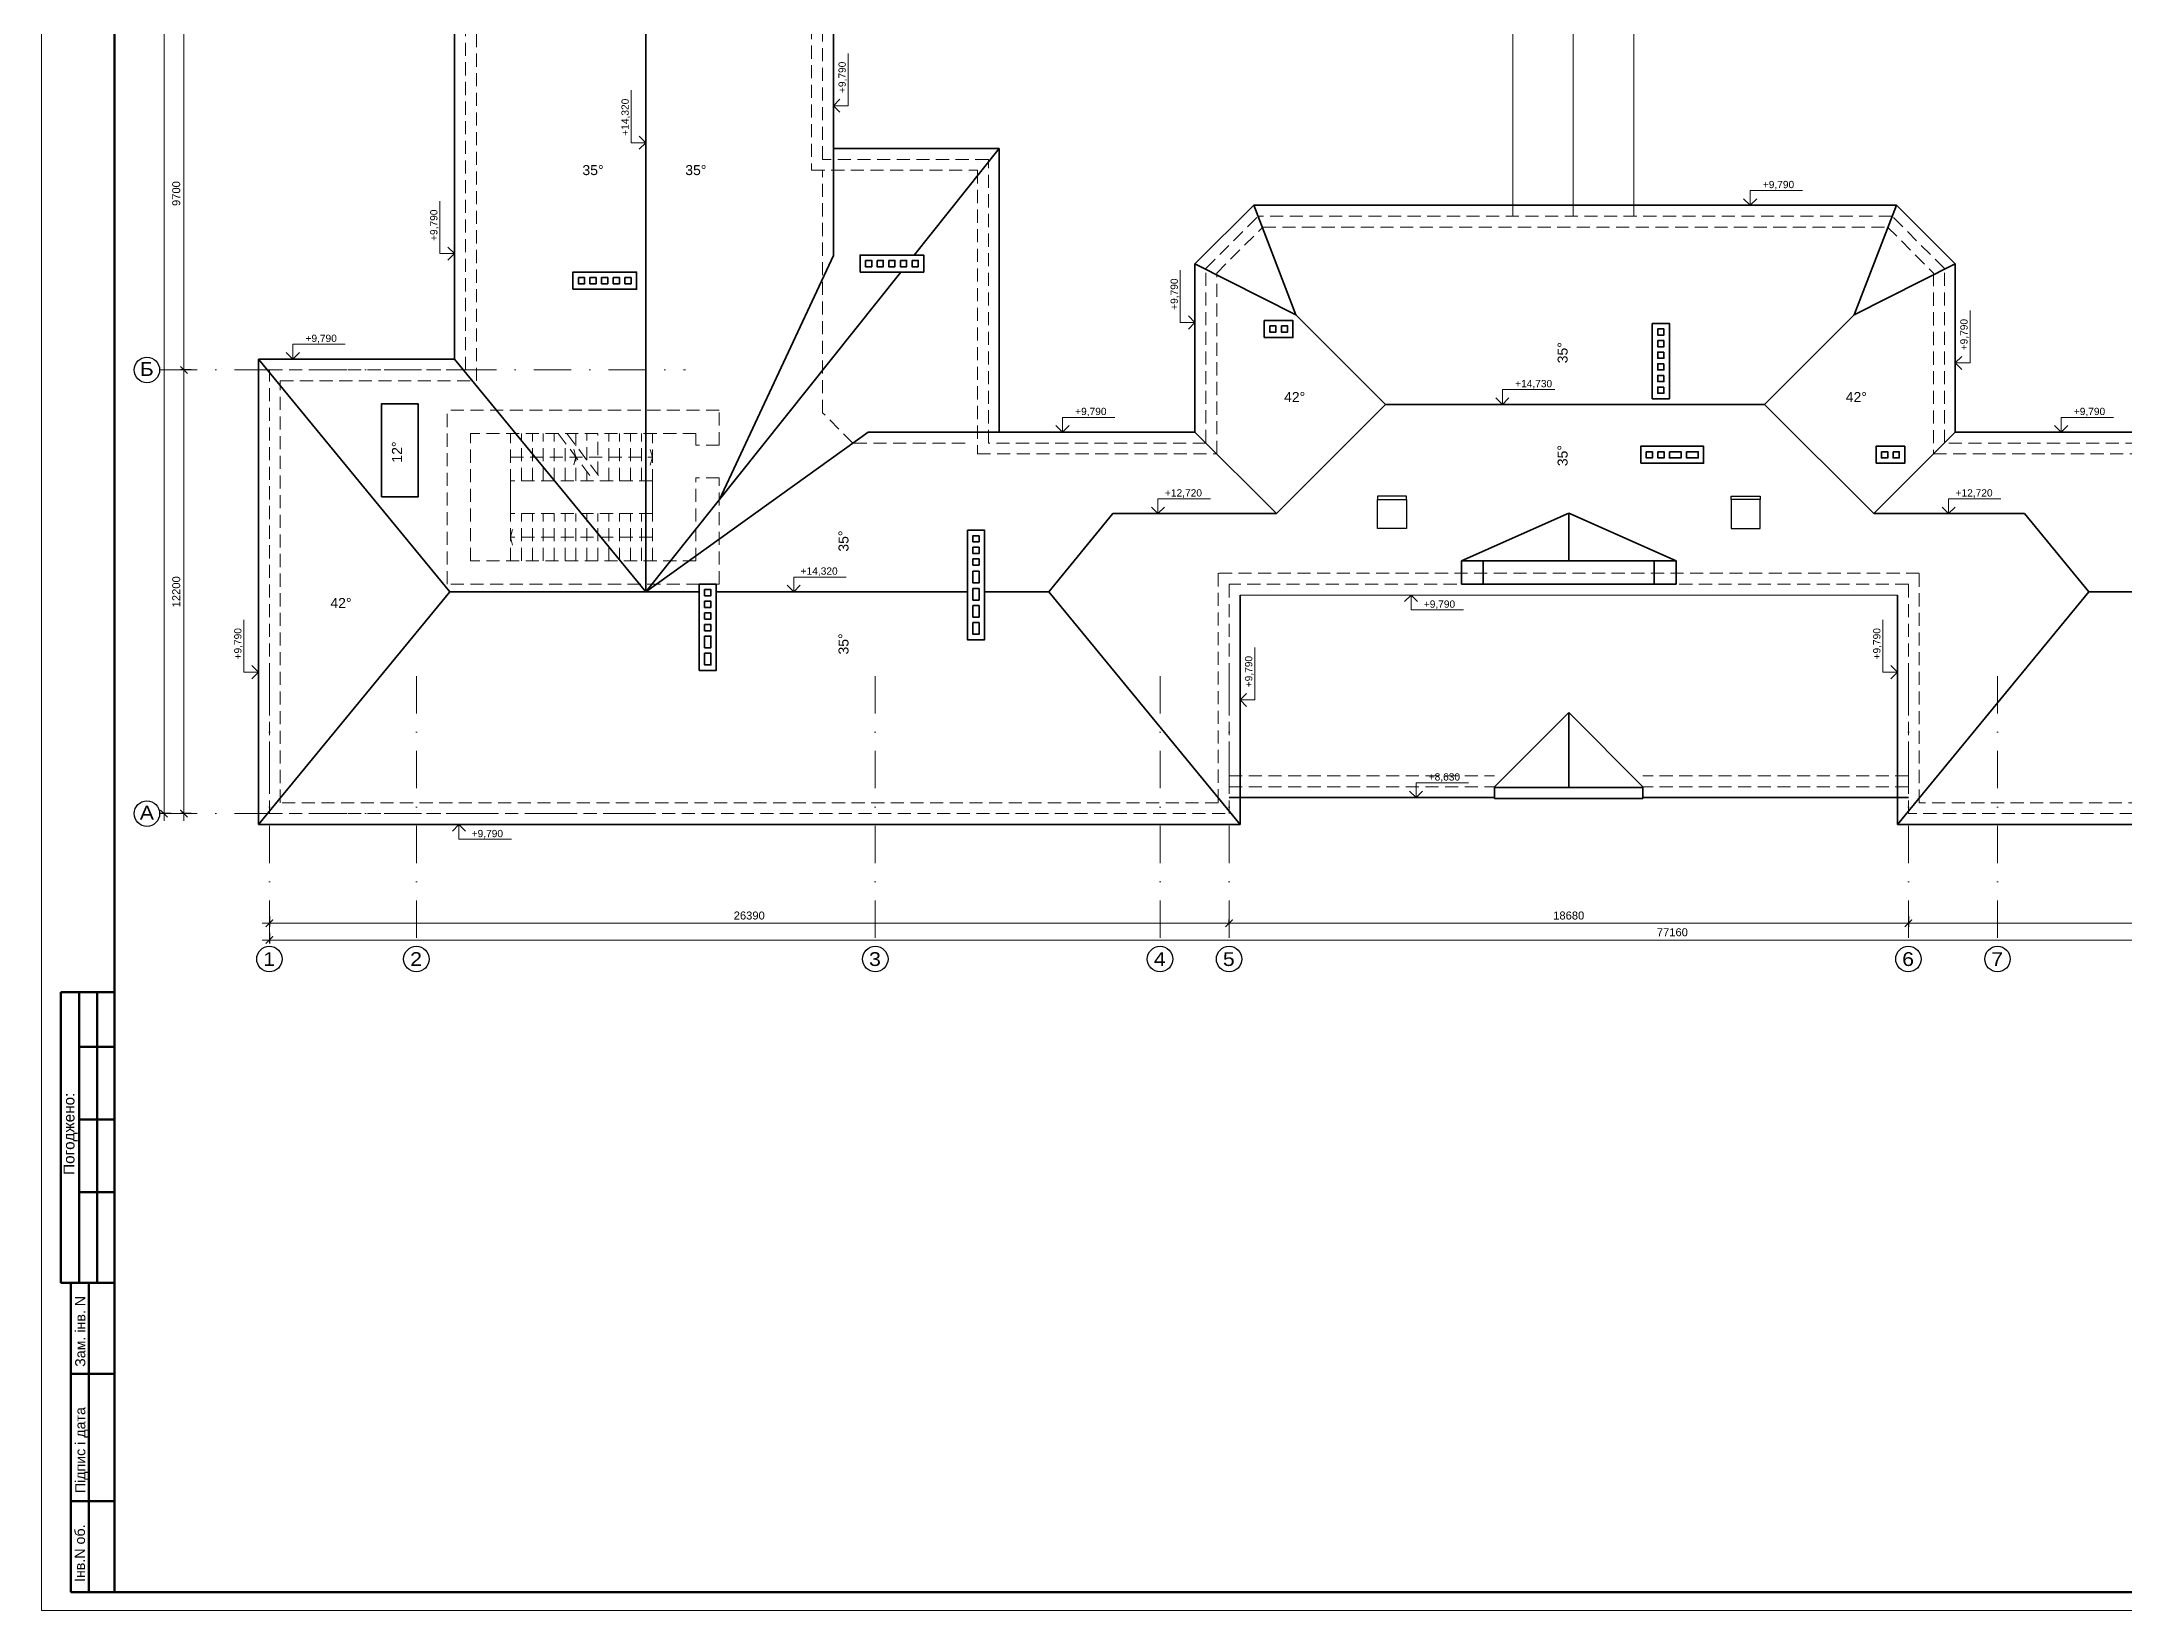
# Model space of a CAD drawing. Header units: millimetres. Extents: x 752233 to 2620908, y -654617 to -58944.
# Drawn here: x 1394982 to 1452254, y -270795 to -227657 of the extents above; entities that cross this region are included whole.
import ezdxf

# ---------------------------------------------------------------- set-up
doc = ezdxf.new("R2010")
doc.units = ezdxf.units.MM
doc.header["$LTSCALE"] = 90
doc.linetypes.add('DASHDOT', pattern=[25.4, 12.7, -6.35, 0, -6.35])
doc.linetypes.add('K5LT_DASHED_REINFORCED', pattern=[6, 4, -2])
doc.layers.get('0').update_dxf_attribs({"lineweight": 15})
doc.layers.get('DefPoints').update_dxf_attribs({"color": 255, "lineweight": 9})
doc.styles.add('ar40', font='ar.shx', dxfattribs={"width": 0.8})
doc.styles.add('style2', font='ARIAL.TTF')
doc.styles.add('txt200', font='txt.shx', dxfattribs={"width": 0.9, "height": 200})
doc.dimstyles.new('ARKO_TICK_EXTLINES', dxfattribs={"dimscale": 100, "dimtxt": 2.2, "dimasz": 2, "dimexe": 1, "dimexo": 1, "dimgap": 1, "dimtad": 1, "dimdec": 0, "dimzin": 0, "dimtxsty": 'style2', "dimblk": 'ARCHTICK', "dimcen": 2, "dimdle": 2, "dimclrd": 5, "dimadec": 0, "dimazin": 0, "dimtfac": 1, "dimtdec": 0, "dimtix": 1, "dimtmove": 0, "dimatfit": 0, "dimfxl": 0, "dimtolj": 1, "dimtzin": 0, "dimlwd": 20, "dimarcsym": 0})

# ---------------------------------------------------------------- blocks, each defined once
blk = doc.blocks.new('_ArchTick')
at = {"color": 0, "linetype": 'ByBlock', "const_width": 0.15}
blk.add_lwpolyline([(-0.5, -0.5), (0.5, 0.5)], dxfattribs=at)
blk = doc.blocks.new('*D65')
at = {"color": 0, "lineweight": -2}
for p, q in [((1398547, -197385), (1398247, -197385)), ((1398547, -248885), (1398247, -248885))]:
    blk.add_line(p, q, dxfattribs=at)
at = {"color": 5, "lineweight": 20}
blk.add_line((1398347, -249085), (1398347, -197185), dxfattribs=at)
at = {"layer": 'DefPoints', "color": 0, "lineweight": 15}
for p in [(1398347, -197385), (1400397, -197385), (1400397, -248885)]:
    blk.add_point(p, dxfattribs=at)
at = {"color": 5, "lineweight": 20, "xscale": 200, "yscale": 200, "zscale": 200}
for p, rotation in [((1398347, -197385), 90), ((1398347, -248885), 270)]:
    blk.add_blockref('_ArchTick', p, dxfattribs=dict(at, rotation=rotation))
at = {"color": 0, "lineweight": 15, "insert": (1398135, -223135), "char_height": 220, "attachment_point": 5, "rotation": 90, "style": 'style2'}
blk.add_mtext('\\A1;51500', dxfattribs=at)
blk = doc.blocks.new('*D67')
at = {"color": 5, "lineweight": 20}
blk.add_line((1398896, -226785), (1398896, -236885), dxfattribs=at)
at = {"color": 0, "lineweight": -2}
for p, q in [((1399096, -226985), (1398796, -226985)), ((1399096, -236685), (1398796, -236685))]:
    blk.add_line(p, q, dxfattribs=at)
at = {"layer": 'DefPoints', "color": 0, "lineweight": 15}
for p in [(1400240, -226985), (1398896, -236685), (1400670, -236685)]:
    blk.add_point(p, dxfattribs=at)
at = {"color": 5, "lineweight": 20, "xscale": 200, "yscale": 200, "zscale": 200}
for p, rotation in [((1398896, -226985), 90), ((1398896, -236685), 270)]:
    blk.add_blockref('_ArchTick', p, dxfattribs=dict(at, rotation=rotation))
at = {"color": 0, "lineweight": 15, "insert": (1398684, -231835), "char_height": 220, "attachment_point": 5, "rotation": 90, "style": 'style2'}
blk.add_mtext('\\A1;9700', dxfattribs=at)
blk = doc.blocks.new('*D68')
at = {"color": 5, "lineweight": 20}
blk.add_line((1398896, -236485), (1398896, -249085), dxfattribs=at)
at = {"color": 0, "lineweight": -2}
for p, q in [((1399096, -236685), (1398796, -236685)), ((1399096, -248885), (1398796, -248885))]:
    blk.add_line(p, q, dxfattribs=at)
at = {"layer": 'DefPoints', "color": 0, "lineweight": 15}
for p in [(1400670, -236685), (1398896, -248885), (1400670, -248885)]:
    blk.add_point(p, dxfattribs=at)
at = {"color": 5, "lineweight": 20, "xscale": 200, "yscale": 200, "zscale": 200}
for p, rotation in [((1398896, -236685), 90), ((1398896, -248885), 270)]:
    blk.add_blockref('_ArchTick', p, dxfattribs=dict(at, rotation=rotation))
at = {"color": 0, "lineweight": 15, "insert": (1398684, -242785), "char_height": 220, "attachment_point": 5, "rotation": 90, "style": 'style2'}
blk.add_mtext('\\A1;12200', dxfattribs=at)
blk = doc.blocks.new('*D69')
at = {"color": 5, "lineweight": 20}
blk.add_line((1401045, -252361), (1478605, -252361), dxfattribs=at)
at = {"color": 0, "lineweight": -2}
for p, q in [((1401245, -252161), (1401245, -252461)), ((1478405, -252161), (1478405, -252461))]:
    blk.add_line(p, q, dxfattribs=at)
at = {"layer": 'DefPoints', "color": 0, "lineweight": 15}
for p in [(1401245, -249223), (1478405, -249223), (1478405, -252361)]:
    blk.add_point(p, dxfattribs=at)
at = {"color": 5, "lineweight": 20, "xscale": 200, "yscale": 200, "zscale": 200, "rotation": 180}
blk.add_blockref('_ArchTick', (1401245, -252361), dxfattribs=at)
at = {"color": 5, "lineweight": 20, "xscale": 200, "yscale": 200, "zscale": 200}
blk.add_blockref('_ArchTick', (1478405, -252361), dxfattribs=at)
at = {"color": 0, "lineweight": 15, "insert": (1439825, -252149), "char_height": 220, "attachment_point": 5, "style": 'style2'}
blk.add_mtext('\\A1;77160', dxfattribs=at)
blk = doc.blocks.new('*D70')
at = {"color": 5, "lineweight": 20}
blk.add_line((1478605, -251901), (1446115, -251901), dxfattribs=at)
at = {"color": 0, "lineweight": -2}
for p, q in [((1446315, -251701), (1446315, -252001)), ((1478405, -251701), (1478405, -252001))]:
    blk.add_line(p, q, dxfattribs=at)
at = {"layer": 'DefPoints', "color": 0, "lineweight": 15}
for p in [(1446315, -251578), (1446315, -251901), (1478405, -251578)]:
    blk.add_point(p, dxfattribs=at)
at = {"color": 5, "lineweight": 20, "xscale": 200, "yscale": 200, "zscale": 200, "rotation": 180}
blk.add_blockref('_ArchTick', (1446315, -251901), dxfattribs=at)
at = {"color": 5, "lineweight": 20, "xscale": 200, "yscale": 200, "zscale": 200}
blk.add_blockref('_ArchTick', (1478405, -251901), dxfattribs=at)
at = {"color": 0, "lineweight": 15, "insert": (1462360, -251689), "char_height": 220, "attachment_point": 5, "style": 'style2'}
blk.add_mtext('\\A1;32090', dxfattribs=at)
blk = doc.blocks.new('*D71')
at = {"color": 5, "lineweight": 20}
blk.add_line((1446515, -251901), (1427435, -251901), dxfattribs=at)
at = {"color": 0, "lineweight": -2}
for p, q in [((1427635, -251901), (1427635, -251801)), ((1446315, -251701), (1446315, -252001))]:
    blk.add_line(p, q, dxfattribs=at)
at = {"layer": 'DefPoints', "color": 0, "lineweight": 15}
for p in [(1427635, -251901), (1427635, -251901), (1446315, -251578)]:
    blk.add_point(p, dxfattribs=at)
at = {"color": 5, "lineweight": 20, "xscale": 200, "yscale": 200, "zscale": 200, "rotation": 180}
blk.add_blockref('_ArchTick', (1427635, -251901), dxfattribs=at)
at = {"color": 5, "lineweight": 20, "xscale": 200, "yscale": 200, "zscale": 200}
blk.add_blockref('_ArchTick', (1446315, -251901), dxfattribs=at)
at = {"color": 0, "lineweight": 15, "insert": (1436975, -251689), "char_height": 220, "attachment_point": 5, "style": 'style2'}
blk.add_mtext('\\A1;18680', dxfattribs=at)
blk = doc.blocks.new('*D72')
at = {"color": 5, "lineweight": 20}
blk.add_line((1427835, -251901), (1401045, -251901), dxfattribs=at)
at = {"color": 0, "lineweight": -2}
for p, q in [((1401245, -251701), (1401245, -252001)), ((1427635, -251901), (1427635, -251801))]:
    blk.add_line(p, q, dxfattribs=at)
at = {"layer": 'DefPoints', "color": 0, "lineweight": 15}
for p in [(1401245, -250223), (1401245, -251901), (1427635, -251901)]:
    blk.add_point(p, dxfattribs=at)
at = {"color": 5, "lineweight": 20, "xscale": 200, "yscale": 200, "zscale": 200, "rotation": 180}
blk.add_blockref('_ArchTick', (1401245, -251901), dxfattribs=at)
at = {"color": 5, "lineweight": 20, "xscale": 200, "yscale": 200, "zscale": 200}
blk.add_blockref('_ArchTick', (1427635, -251901), dxfattribs=at)
at = {"color": 0, "lineweight": 15, "insert": (1414440, -251689), "char_height": 220, "attachment_point": 5, "style": 'style2'}
blk.add_mtext('\\A1;26390', dxfattribs=at)
blk = doc.blocks.new('otmet_tl')
at = {"color": 0, "linetype": 'ByBlock'}
for p, q in [((-16, 4.5), (0, 4.5)), ((-3, 0), (3, 0)), ((0, 0), (-2, 2)), ((0, 0), (0, 4.5)), ((2, 2), (0, 0))]:
    blk.add_line(p, q, dxfattribs=at)
at = {"color": 0, "linetype": 'ByBlock', "style": 'ar40', "width": 0.9}
blk.add_attdef('OTM', (-12.9, 5.7), '', height=2, dxfattribs=at)

msp = doc.modelspace()

# ---------------------------------------------------------------- linework, layer by layer
at = {"color": 250, "linetype": 'ByBlock', "ltscale": 4}
for p, q in [((1394982, -192165.3), (1394982, -270794.7)), ((1394982, -270794.7), (1481337.4, -270794.7))]:
    msp.add_line(p, q, dxfattribs=at)
at = {"color": 7, "lineweight": 50}
for p, q in [((1396982, -192665.3), (1396982, -270294.7)), ((1395511.8, -253796.6), (1396982, -253796.6)), ((1395511.8, -261792.2), (1395511.8, -253796.6)), ((1396011.8, -261792.2), (1396011.8, -253796.6)), ((1396511.8, -261792.2), (1396511.8, -253796.6)), ((1396011.8, -255296.6), (1396982, -255296.6)), ((1396011.8, -257292.2), (1396982, -257292.2)), ((1396011.8, -259292.2), (1396982, -259292.2)), ((1395511.8, -261792.2), (1396982, -261792.2)), ((1395782, -270294.7), (1395782, -261794.7)), ((1396282, -270294.7), (1396282, -261794.7)), ((1395782, -264294.7), (1396982, -264294.7)), ((1395782, -267794.7), (1396982, -267794.7)), ((1395782, -270294.7), (1480837.4, -270294.7))]:
    msp.add_line(p, q, dxfattribs=at)
at = {"color": 250, "lineweight": 18}
for p, q in [((1437100.4, -232455.1), (1437100.4, -220455.1)), ((1438765.4, -232455.1), (1438765.4, -220455.1)), ((1435435.4, -232455.1), (1435435.4, -225915.1))]:
    msp.add_line(p, q, dxfattribs=at)
at = {"color": 250, "lineweight": 35}
for p, q in [((1406335.4, -236385.1), (1406335.4, -227285.1)), ((1411595.4, -226815.1), (1411595.4, -242785.1)), ((1416755.4, -230595.1), (1416755.4, -227285.1)), ((1421315.4, -230595.1), (1416755.4, -230595.1)), ((1416755.4, -230595.1), (1416755.4, -233538.2)), ((1421315.4, -230595.1), (1418979.4, -233524.7)), ((1421315.4, -238395.1), (1421315.4, -230595.1)), ((1426695.4, -233770.9), (1428311.1, -232155.1)), ((1445989.6, -232155.1), (1428311.1, -232155.1)), ((1428311.1, -232155.1), (1429474.6, -235165.4)), ((1445989.6, -232155.1), (1444826.1, -235165.4)), ((1447605.4, -233770.9), (1445989.6, -232155.1)), ((1416755.4, -233538.2), (1413620.2, -240245.7)), ((1418604.7, -233994.7), (1411595.4, -242785.1)), ((1426695.4, -238395.1), (1426695.4, -233770.9)), ((1426695.4, -233770.9), (1429474.6, -235165.4)), ((1447605.4, -233770.9), (1444826.1, -235165.4)), ((1447605.4, -238395.1), (1447605.4, -233770.9)), ((1429474.6, -235165.4), (1431939.8, -237630.7)), ((1444826.1, -235165.4), (1442360.9, -237630.7)), ((1400945.4, -249185.1), (1400945.4, -236385.1)), ((1400945.4, -236385.1), (1406335.4, -236385.1)), ((1406205.4, -242785.1), (1400945.4, -236385.1)), ((1411595.4, -242785.1), (1406335.4, -236385.1)), ((1431939.8, -237630.7), (1428935.4, -240635.1)), ((1431939.8, -237630.7), (1442360.9, -237630.7)), ((1442360.9, -237630.7), (1445365.4, -240635.1)), ((1411595.4, -242785.1), (1417705.7, -238395.1)), ((1421315.4, -238395.1), (1417705.7, -238395.1)), ((1426695.4, -238395.1), (1421315.4, -238395.1)), ((1426695.4, -238395.1), (1428935.4, -240635.1)), ((1447605.4, -238395.1), (1445365.4, -240635.1)), ((1452885.4, -238395.1), (1447605.4, -238395.1)), ((1422675.4, -242785.1), (1424442.4, -240635.1)), ((1424442.4, -240635.1), (1428935.4, -240635.1)), ((1436975.4, -240620.6), (1434022.5, -241935.1)), ((1436975.4, -240620.6), (1436975.4, -241935.1)), ((1436975.4, -240620.6), (1439928.2, -241935.1)), ((1449508.3, -240635.1), (1445365.4, -240635.1)), ((1451275.4, -242785.1), (1449508.3, -240635.1)), ((1434022.5, -241935.1), (1434022.5, -242575.1)), ((1434022.5, -241935.1), (1439928.2, -241935.1)), ((1434622.5, -241935.1), (1434622.5, -242575.1)), ((1439328.2, -241935.1), (1439328.2, -242575.1)), ((1439928.2, -241935.1), (1439928.2, -242575.1)), ((1406205.4, -242785.1), (1400945.4, -249185.1)), ((1406205.4, -242785.1), (1413063.7, -242785.1)), ((1413533.7, -242785.1), (1420441.3, -242785.1)), ((1420911.3, -242785.1), (1422675.4, -242785.1)), ((1422675.4, -242785.1), (1427935.4, -249185.1)), ((1434022.5, -242575.1), (1439928.2, -242575.1)), ((1451275.4, -242785.1), (1446015.4, -249185.1)), ((1453280.2, -242785.1), (1451275.4, -242785.1)), ((1427935.4, -249185.1), (1427935.4, -242875.1)), ((1446015.4, -249185.1), (1446015.4, -242875.1)), ((1436975.4, -246105.1), (1434935.4, -248145.1)), ((1436975.4, -248165.1), (1436975.4, -246105.1)), ((1436975.4, -246105.1), (1439015.4, -248145.1)), ((1427635.4, -248445.1), (1434935.4, -248445.1)), ((1434935.4, -248465.1), (1434935.4, -248145.1)), ((1434935.4, -248165.1), (1439015.4, -248165.1)), ((1434935.4, -248465.1), (1439015.4, -248465.1)), ((1439015.4, -248465.1), (1439015.4, -248145.1)), ((1446315.4, -248445.1), (1439015.4, -248445.1)), ((1400945.4, -249185.1), (1427935.4, -249185.1)), ((1478705.4, -249185.1), (1446015.4, -249185.1))]:
    msp.add_line(p, q, dxfattribs=at)
at = {"color": 250, "linetype": 'K5LT_DASHED_REINFORCED', "lineweight": 15}
for p, q in [((1406635.4, -236685.1), (1406635.4, -226985.1)), ((1416455.4, -230895.1), (1416455.4, -226985.1)), ((1421015.4, -230895.1), (1416455.4, -230895.1)), ((1416455.4, -237862.3), (1416455.4, -231195.1)), ((1421015.4, -238695.1), (1421015.4, -230895.1)), ((1426995.4, -233895.1), (1428435.4, -232455.1)), ((1445865.4, -232455.1), (1428435.4, -232455.1)), ((1447305.4, -233895.1), (1445865.4, -232455.1)), ((1426995.4, -238695.1), (1426995.4, -233895.1)), ((1447305.4, -238695.1), (1447305.4, -233895.1)), ((1401245.4, -248885.1), (1401245.4, -236685.1)), ((1401245.4, -236685.1), (1406635.4, -236685.1)), ((1406135.4, -242575.1), (1406135.4, -237795.1)), ((1413615.4, -237795.1), (1406135.4, -237795.1)), ((1413615.4, -238755.1), (1413615.4, -237795.1)), ((1417288.2, -238695.1), (1416455.4, -237862.3)), ((1406775.4, -241935.1), (1406775.4, -238435.1)), ((1412975.4, -238435.1), (1406775.4, -238435.1)), ((1407875.4, -241935.1), (1407875.4, -238435.1)), ((1408175.4, -239735.1), (1408175.4, -238435.1)), ((1408475.4, -239735.1), (1408475.4, -238435.1)), ((1408775.4, -239735.1), (1408775.4, -238435.1)), ((1409075.4, -239735.1), (1409075.4, -238435.1)), ((1409189.2, -238435.1), (1410167.2, -239735.1)), ((1409375.4, -239735.1), (1409375.4, -238682.6)), ((1409425.2, -238435.1), (1410403.1, -239735.1)), ((1409675.4, -238767.7), (1409675.4, -238435.1)), ((1409975.4, -239166.5), (1409975.4, -238435.1)), ((1410275.4, -239565.3), (1410275.4, -238435.1)), ((1410575.4, -239735.1), (1410575.4, -238435.1)), ((1410875.4, -239735.1), (1410875.4, -238435.1)), ((1411175.4, -239735.1), (1411175.4, -238435.1)), ((1411475.4, -239735.1), (1411475.4, -238435.1)), ((1411775.4, -241935.1), (1411775.4, -238435.1)), ((1412975.4, -238755.1), (1412975.4, -238435.1)), ((1413615.4, -238755.1), (1412975.4, -238755.1)), ((1420375.4, -238695.1), (1417288.2, -238695.1)), ((1426995.4, -238695.1), (1421015.4, -238695.1)), ((1453185.4, -238695.1), (1447305.4, -238695.1)), ((1407875.4, -239085.1), (1411775.4, -239085.1)), ((1409675.4, -239081.4), (1409617.6, -238865.7)), ((1409675.4, -239081.4), (1409617.6, -239297.1)), ((1409675.4, -239735.1), (1409675.4, -239081.4)), ((1411775.4, -239085.1), (1411717.6, -238869.4)), ((1411775.4, -239085.1), (1411717.6, -239300.8)), ((1411775.4, -239735.1), (1407875.4, -239735.1)), ((1407875.4, -239735.1), (1407875.4, -240635.1)), ((1409975.4, -239735.1), (1409975.4, -239480.2)), ((1411775.4, -239735.1), (1411775.4, -240635.1)), ((1412975.4, -241935.1), (1412975.4, -239655.1)), ((1413615.4, -239655.1), (1412975.4, -239655.1)), ((1413615.4, -242575.1), (1413615.4, -239655.1)), ((1411775.4, -240635.1), (1407875.4, -240635.1)), ((1407875.4, -241285.1), (1407933.2, -241069.4)), ((1408175.4, -241935.1), (1408175.4, -240635.1)), ((1408475.4, -241935.1), (1408475.4, -240635.1)), ((1408775.4, -241935.1), (1408775.4, -240635.1)), ((1409075.4, -241935.1), (1409075.4, -240635.1)), ((1409375.4, -241935.1), (1409375.4, -240635.1)), ((1409675.4, -241935.1), (1409675.4, -240635.1)), ((1409975.4, -241935.1), (1409975.4, -240635.1)), ((1410275.4, -241935.1), (1410275.4, -240635.1)), ((1410575.4, -241935.1), (1410575.4, -240635.1)), ((1410875.4, -241935.1), (1410875.4, -240635.1)), ((1411175.4, -241935.1), (1411175.4, -240635.1)), ((1411475.4, -241935.1), (1411475.4, -240635.1)), ((1411775.4, -241285.1), (1407875.4, -241285.1)), ((1407875.4, -241285.1), (1407933.2, -241500.8)), ((1412975.4, -241935.1), (1406775.4, -241935.1)), ((1413615.4, -242575.1), (1406135.4, -242575.1)), ((1427635.4, -248885.1), (1427635.4, -242575.1)), ((1446315.4, -242575.1), (1427635.4, -242575.1)), ((1446315.4, -248885.1), (1446315.4, -242575.1)), ((1427635.4, -247845.1), (1434935.4, -247845.1)), ((1446315.4, -247845.1), (1439015.4, -247845.1)), ((1427635.4, -248145.1), (1434935.4, -248145.1)), ((1446315.4, -248145.1), (1439015.4, -248145.1)), ((1401245.4, -248885.1), (1427635.4, -248885.1)), ((1478405.4, -248885.1), (1446315.4, -248885.1))]:
    msp.add_line(p, q, dxfattribs=at)
at = {"color": 1, "linetype": 'DASHDOT', "ltscale": 0.9}
for p, q in [((1398227, -236685.1), (1412683.4, -236685.1)), ((1401245.4, -245103.3), (1401245.4, -252533.6)), ((1405285.4, -245103.3), (1405285.4, -252533.6)), ((1417905.4, -245103.3), (1417905.4, -252533.6)), ((1425735.4, -245103.3), (1425735.4, -252533.6)), ((1427635.4, -245103.3), (1427635.4, -252533.6)), ((1446315.4, -245103.3), (1446315.4, -252533.6)), ((1448765.4, -245103.3), (1448765.4, -252533.6)), ((1398227, -248885.1), (1412683.4, -248885.1))]:
    msp.add_line(p, q, dxfattribs=at)
at = {"color": 250, "lineweight": 13}
msp.add_line((1446015.4, -242875.1), (1427935.4, -242875.1), dxfattribs=at)
at = {"color": 250, "linetype": 'K5LT_DASHED_REINFORCED', "lineweight": 15}
for points in [[(1478105.4, -248585.1), (1446615.4, -248585.1), (1446615.4, -242275.1), (1427335.4, -242275.1), (1427335.4, -248585.1), (1401545.4, -248585.1), (1401545.4, -236985.1), (1406935.4, -236985.1), (1406935.4, -226685.1)], [(1416155.4, -226685.1), (1416155.4, -231195.1), (1420715.4, -231195.1), (1420715.4, -238995.1), (1427295.4, -238995.1), (1427295.4, -234019.4), (1428559.6, -232755.1), (1445741.1, -232755.1), (1447005.4, -234019.4), (1447005.4, -238995.1), (1453485.4, -238995.1)]]:
    msp.add_lwpolyline(points, dxfattribs=at)
at = {"color": 7, "ltscale": 0.9}
for points in [[(1409552, -231391.9, 0, 100, 0), (1409952, -231391.9, 0, 0, 0), (1410552, -231391.9, 0, 0, 0)], [(1413553.8, -231391.9, 0, 100, 0), (1413153.8, -231391.9, 0, 0, 0), (1412553.8, -231391.9, 0, 0, 0)], [(1437008.7, -235629.8, 0, 100, 0), (1437008.7, -236029.8, 0, 0, 0), (1437008.7, -236629.8, 0, 0, 0)], [(1428846.1, -237633.5, 0, 100, 0), (1429246.1, -237633.5, 0, 0, 0), (1429846.1, -237633.5, 0, 0, 0)], [(1445454.7, -237633.5, 0, 100, 0), (1445054.7, -237633.5, 0, 0, 0), (1444454.7, -237633.5, 0, 0, 0)], [(1404954.8, -238360.5, 0, 100, 0), (1404954.8, -238760.5, 0, 0, 0), (1404954.8, -239360.5, 0, 0, 0)], [(1437008.7, -239631.5, 0, 100, 0), (1437008.7, -239231.5, 0, 0, 0), (1437008.7, -238631.5, 0, 0, 0)], [(1417235, -240809.2, 0, 100, 0), (1417235, -241209.2, 0, 0, 0), (1417235, -241809.2, 0, 0, 0)], [(1402621.5, -243296.7, 0, 100, 0), (1403021.5, -243296.7, 0, 0, 0), (1403621.5, -243296.7, 0, 0, 0)], [(1417235, -244811, 0, 100, 0), (1417235, -244411, 0, 0, 0), (1417235, -243811, 0, 0, 0)]]:
    msp.add_lwpolyline(points, format="xyseb", dxfattribs=at)
at = {"color": 250, "lineweight": 35}
for points in [[(1417487.1, -233994.7), (1419237.1, -233994.7), (1419237.1, -233524.7), (1417487.1, -233524.7)], [(1409590.4, -234464.7), (1411340.4, -234464.7), (1411340.4, -233994.7), (1409590.4, -233994.7)], [(1409740.4, -234144.7), (1409910.4, -234144.7), (1409910.4, -234314.7), (1409740.4, -234314.7)], [(1410060.4, -234144.7), (1410230.4, -234144.7), (1410230.4, -234314.7), (1410060.4, -234314.7)], [(1410380.4, -234144.7), (1410550.4, -234144.7), (1410550.4, -234314.7), (1410380.4, -234314.7)], [(1410700.4, -234144.7), (1410870.4, -234144.7), (1410870.4, -234314.7), (1410700.4, -234314.7)], [(1411020.4, -234144.7), (1411190.4, -234144.7), (1411190.4, -234314.7), (1411020.4, -234314.7)], [(1417637.1, -233674.7), (1417807.1, -233674.7), (1417807.1, -233844.7), (1417637.1, -233844.7)], [(1417957.1, -233674.7), (1418127.1, -233674.7), (1418127.1, -233844.7), (1417957.1, -233844.7)], [(1418277.1, -233674.7), (1418447.1, -233674.7), (1418447.1, -233844.7), (1418277.1, -233844.7)], [(1418597.1, -233674.7), (1418767.1, -233674.7), (1418767.1, -233844.7), (1418597.1, -233844.7)], [(1418917.1, -233674.7), (1419087.1, -233674.7), (1419087.1, -233844.7), (1418917.1, -233844.7)], [(1428602.5, -235795.1), (1429392.5, -235795.1), (1429392.5, -235325.1), (1428602.5, -235325.1)], [(1428752.5, -235475.1), (1428922.5, -235475.1), (1428922.5, -235645.1), (1428752.5, -235645.1)], [(1429072.5, -235475.1), (1429242.5, -235475.1), (1429242.5, -235645.1), (1429072.5, -235645.1)], [(1439272.8, -235405.1), (1439272.8, -237475.1), (1439742.8, -237475.1), (1439742.8, -235405.1)], [(1439592.8, -235555.1), (1439592.8, -235725.1), (1439422.8, -235725.1), (1439422.8, -235555.1)], [(1439592.8, -235875.1), (1439592.8, -236045.1), (1439422.8, -236045.1), (1439422.8, -235875.1)], [(1439592.8, -236195.1), (1439592.8, -236365.1), (1439422.8, -236365.1), (1439422.8, -236195.1)], [(1439592.8, -236515.1), (1439592.8, -236685.1), (1439422.8, -236685.1), (1439422.8, -236515.1)], [(1439592.8, -236835.1), (1439592.8, -237005.1), (1439422.8, -237005.1), (1439422.8, -236835.1)], [(1404331.2, -240177.1), (1405331.2, -240177.1), (1405331.2, -237613.6), (1404331.2, -237613.6)], [(1439592.8, -237155.1), (1439592.8, -237325.1), (1439422.8, -237325.1), (1439422.8, -237155.1)], [(1438955.4, -239252.4), (1440685.4, -239252.4), (1440685.4, -238782.4), (1438955.4, -238782.4)], [(1445425.4, -239252.4), (1446215.4, -239252.4), (1446215.4, -238782.4), (1445425.4, -238782.4)], [(1439105.4, -238932.4), (1439275.4, -238932.4), (1439275.4, -239102.4), (1439105.4, -239102.4)], [(1439425.4, -238932.4), (1439595.4, -238932.4), (1439595.4, -239102.4), (1439425.4, -239102.4)], [(1439745.4, -238932.4), (1440065.4, -238932.4), (1440065.4, -239102.4), (1439745.4, -239102.4)], [(1440215.4, -238932.4), (1440535.4, -238932.4), (1440535.4, -239102.4), (1440215.4, -239102.4)], [(1445575.4, -238932.4), (1445745.4, -238932.4), (1445745.4, -239102.4), (1445575.4, -239102.4)], [(1445895.4, -238932.4), (1446065.4, -238932.4), (1446065.4, -239102.4), (1445895.4, -239102.4)], [(1420441.3, -241092.3), (1420441.3, -244102.3), (1420911.3, -244102.3), (1420911.3, -241092.3)], [(1420761.3, -241242.3), (1420761.3, -241412.3), (1420591.3, -241412.3), (1420591.3, -241242.3)], [(1420761.3, -241562.3), (1420761.3, -241732.3), (1420591.3, -241732.3), (1420591.3, -241562.3)], [(1420761.3, -241882.3), (1420761.3, -242052.3), (1420591.3, -242052.3), (1420591.3, -241882.3)], [(1420761.3, -242222.3), (1420761.3, -242542.3), (1420591.3, -242542.3), (1420591.3, -242222.3)], [(1413533.7, -242575.1), (1413533.7, -244945.1), (1413063.7, -244945.1), (1413063.7, -242575.1)], [(1413213.7, -242725.1), (1413213.7, -242895.1), (1413383.7, -242895.1), (1413383.7, -242725.1)], [(1420761.3, -242692.3), (1420761.3, -243012.3), (1420591.3, -243012.3), (1420591.3, -242692.3)], [(1413213.7, -243045.1), (1413213.7, -243215.1), (1413383.7, -243215.1), (1413383.7, -243045.1)], [(1413213.7, -243365.1), (1413213.7, -243535.1), (1413383.7, -243535.1), (1413383.7, -243365.1)], [(1420761.3, -243162.3), (1420761.3, -243482.3), (1420591.3, -243482.3), (1420591.3, -243162.3)], [(1413213.7, -243685.1), (1413213.7, -243855.1), (1413383.7, -243855.1), (1413383.7, -243685.1)], [(1420761.3, -243632.3), (1420761.3, -243952.3), (1420591.3, -243952.3), (1420591.3, -243632.3)], [(1413213.7, -244005.1), (1413213.7, -244325.1), (1413383.7, -244325.1), (1413383.7, -244005.1)], [(1413213.7, -244475.1), (1413213.7, -244795.1), (1413383.7, -244795.1), (1413383.7, -244475.1)]]:
    msp.add_lwpolyline(points, close=True, dxfattribs=at)
at = {"color": 250, "lineweight": 25}
for points in [[(1431713.5, -240242.7), (1432513.5, -240242.7), (1432513.5, -240155.8), (1431713.5, -240155.8)], [(1442237.3, -240242.7), (1441437.3, -240242.7), (1441437.3, -240155.8), (1442237.3, -240155.8)]]:
    msp.add_lwpolyline(points, close=True, dxfattribs=at)
for points in [[(1431713.5, -240242.7), (1432513.5, -240242.7), (1432513.5, -241042.7), (1431713.5, -241042.7), (1431713.5, -240242.7)], [(1442237.3, -240242.7), (1441437.3, -240242.7), (1441437.3, -241042.7), (1442237.3, -241042.7), (1442237.3, -240242.7)]]:
    msp.add_lwpolyline(points, dxfattribs=at)
at = {"color": 7, "lineweight": 30, "ltscale": 2}
for centre in [(1397877, -236685.1), (1397877, -248885.1), (1401245.6, -252883.6), (1405285.6, -252883.6), (1417905.6, -252883.6), (1425735.6, -252883.6), (1427635.6, -252883.6), (1446315.6, -252883.6), (1448765.6, -252883.6)]:
    msp.add_circle(centre, 350, dxfattribs=at)

# ---------------------------------------------------------------- block references
at = {"color": 5, "lineweight": 20, "ltscale": 0.9}
ref = msp.add_blockref('otmet_tl', (1416755.4, -229418.3), dxfattribs=dict(at, xscale=90, yscale=90, zscale=200, rotation=270))
ref.add_attrib('OTM', '+9,790', (1417093.6, -229069.4), dxfattribs={"color": 0, "linetype": 'ByBlock', "height": 200, "rotation": 90, "style": 'style2'})
ref = msp.add_blockref('otmet_tl', (1411595.4, -230435.1), dxfattribs=dict(at, xscale=-90, yscale=90, zscale=200, rotation=90))
ref.add_attrib('OTM', '+14,320', (1411125.9, -230243), dxfattribs={"color": 0, "linetype": 'ByBlock', "height": 200, "rotation": 90, "style": 'style2'})
ref = msp.add_blockref('otmet_tl', (1441963.8, -232155.1), dxfattribs=dict(at, xscale=-90, yscale=90, zscale=200))
ref.add_attrib('OTM', '+9,790', (1442312.7, -231685.6), dxfattribs={"color": 0, "linetype": 'ByBlock', "height": 200, "style": 'style2'})
ref = msp.add_blockref('otmet_tl', (1406335.4, -233485.3), dxfattribs=dict(at, xscale=-90, yscale=90, zscale=200, rotation=90))
ref.add_attrib('OTM', '+9,790', (1405865.9, -233136.4), dxfattribs={"color": 0, "linetype": 'ByBlock', "height": 200, "rotation": 90, "style": 'style2'})
ref = msp.add_blockref('otmet_tl', (1426695.4, -235380.3), dxfattribs=dict(at, xscale=-90, yscale=90, zscale=200, rotation=90))
ref.add_attrib('OTM', '+9,790', (1426225.9, -235031.4), dxfattribs={"color": 0, "linetype": 'ByBlock', "height": 200, "rotation": 90, "style": 'style2'})
ref = msp.add_blockref('otmet_tl', (1447605.4, -236493.5), dxfattribs=dict(at, xscale=90, yscale=90, zscale=200, rotation=270))
ref.add_attrib('OTM', '+9,790', (1447943.6, -236144.6), dxfattribs={"color": 0, "linetype": 'ByBlock', "height": 200, "rotation": 90, "style": 'style2'})
ref = msp.add_blockref('otmet_tl', (1401888.5, -236385.1), dxfattribs=dict(at, xscale=-90, yscale=90, zscale=200))
ref.add_attrib('OTM', '+9,790', (1402237.4, -235915.6), dxfattribs={"color": 0, "linetype": 'ByBlock', "height": 200, "style": 'style2'})
ref = msp.add_blockref('otmet_tl', (1435152.3, -237630.7), dxfattribs=dict(at, xscale=-90, yscale=90, zscale=200))
ref.add_attrib('OTM', '+14,730', (1435501.2, -237161.2), dxfattribs={"color": 0, "linetype": 'ByBlock', "height": 200, "style": 'style2'})
ref = msp.add_blockref('otmet_tl', (1423053.4, -238395.1), dxfattribs=dict(at, xscale=-90, yscale=90, zscale=200))
ref.add_attrib('OTM', '+9,790', (1423402.3, -237925.6), dxfattribs={"color": 0, "linetype": 'ByBlock', "height": 200, "style": 'style2'})
ref = msp.add_blockref('otmet_tl', (1450515.4, -238395.1), dxfattribs=dict(at, xscale=-90, yscale=90, zscale=200))
ref.add_attrib('OTM', '+9,790', (1450864.3, -237925.6), dxfattribs={"color": 0, "linetype": 'ByBlock', "height": 200, "style": 'style2'})
ref = msp.add_blockref('otmet_tl', (1425680.2, -240635.1), dxfattribs=dict(at, xscale=-90, yscale=90, zscale=200))
ref.add_attrib('OTM', '+12,720', (1425872.4, -240165.6), dxfattribs={"color": 0, "linetype": 'ByBlock', "height": 200, "style": 'style2'})
ref = msp.add_blockref('otmet_tl', (1447421.4, -240635.1), dxfattribs=dict(at, xscale=-90, yscale=90, zscale=200))
ref.add_attrib('OTM', '+12,720', (1447613.6, -240165.6), dxfattribs={"color": 0, "linetype": 'ByBlock', "height": 200, "style": 'style2'})
ref = msp.add_blockref('otmet_tl', (1415661.6, -242785.1), dxfattribs=dict(at, xscale=-90, yscale=90, zscale=200))
ref.add_attrib('OTM', '+14,320', (1415853.8, -242315.6), dxfattribs={"color": 0, "linetype": 'ByBlock', "height": 200, "style": 'style2'})
ref = msp.add_blockref('otmet_tl', (1432640.3, -242875.1), dxfattribs=dict(at, xscale=90, yscale=90, zscale=200, rotation=180))
ref.add_attrib('OTM', '+9,790', (1432989.2, -243223.4), dxfattribs={"color": 0, "linetype": 'ByBlock', "height": 200, "style": 'style2'})
ref = msp.add_blockref('otmet_tl', (1400945.4, -244994.2), dxfattribs=dict(at, xscale=-90, yscale=90, zscale=200, rotation=90))
ref.add_attrib('OTM', '+9,790', (1400475.9, -244645.3), dxfattribs={"color": 0, "linetype": 'ByBlock', "height": 200, "rotation": 90, "style": 'style2'})
ref = msp.add_blockref('otmet_tl', (1446015.4, -244994.2), dxfattribs=dict(at, xscale=-90, yscale=90, zscale=200, rotation=90))
ref.add_attrib('OTM', '+9,790', (1445545.9, -244645.3), dxfattribs={"color": 0, "linetype": 'ByBlock', "height": 200, "rotation": 90, "style": 'style2'})
ref = msp.add_blockref('otmet_tl', (1427935.4, -245760.1), dxfattribs=dict(at, xscale=90, yscale=90, zscale=200, rotation=270))
ref.add_attrib('OTM', '+9,790', (1428273.6, -245411.2), dxfattribs={"color": 0, "linetype": 'ByBlock', "height": 200, "rotation": 90, "style": 'style2'})
ref = msp.add_blockref('otmet_tl', (1432775.7, -248445.1), dxfattribs=dict(at, xscale=-90, yscale=90, zscale=200))
ref.add_attrib('OTM', '+8,630', (1433124.6, -247975.6), dxfattribs={"color": 0, "linetype": 'ByBlock', "height": 200, "style": 'style2'})
ref = msp.add_blockref('otmet_tl', (1406458.3, -249185.1), dxfattribs=dict(at, xscale=90, yscale=90, zscale=200, rotation=180))
ref.add_attrib('OTM', '+9,790', (1406807.2, -249533.4), dxfattribs={"color": 0, "linetype": 'ByBlock', "height": 200, "style": 'style2'})

# ---------------------------------------------------------------- texts
at = {"color": 7, "linetype": 'Continuous', "style": 'style2'}
for s, p in [('35%%D ', (1409852.7, -231326.3)), ('35%%D ', (1412681.5, -231326.3)), ('42%%D', (1429146.8, -237567.9)), ('42%%D', (1444593.7, -237567.9)), ('42%%D', (1402922.1, -243231.2))]:
    msp.add_text(s, height=275, dxfattribs=at).set_placement(p)
for s, height, p in [('35%%D ', 275, (1436943.2, -236502)), ('12%%D', 275, (1404889.3, -239232.7)), ('35%%D ', 275, (1436943.2, -239330.9)), ('35%%D ', 275, (1417169.4, -241681.5)), ('35%%D ', 275, (1417169.4, -244510.3)), ('Зам. iнв. N', 280, (1396182.9, -264098.7)), ('Пiдпис i дата', 280, (1396184, -267573.1)), ('Iнв.N об.', 280, (1396172.9, -270015.6))]:
    msp.add_text(s, height=height, rotation=90, dxfattribs=at).set_placement(p)
at = {"color": 7, "linetype": 'Continuous', "style": 'style2', "width": 1.1}
for s, p in [('Б', (1397680.6, -236850.3)), ('А', (1397680.6, -249050.3)), ('1', (1401075, -253075.5)), ('2', (1405115, -253075.5)), ('3', (1417735, -253075.5)), ('4', (1425565, -253075.5)), ('5', (1427465, -253075.5)), ('6', (1446145, -253075.5)), ('7', (1448595, -253075.5))]:
    msp.add_text(s, height=380, dxfattribs=at).set_placement(p)
at = {"color": 0, "lineweight": 15, "insert": (1395583.7, -258819.3), "char_height": 300, "attachment_point": 1, "rotation": 90, "style": 'txt200'}
msp.add_mtext('{\\fArial|b0|i0|c204|p34;\\W1;Погоджено:}', dxfattribs=at)

# ---------------------------------------------------------------- dimensions: what is measured, and where the dimension line sits
at = {"color": 250, "lineweight": 15}
for base, p1, p2, override, picture, middle in [((1398347, -197385.1), (1400397.3, -248885.1), (1400397.3, -197385.1), {"dimtfill": 1, "dimtfillclr": 7, "dimarcsym": 1}, '*D65', (1398134.7, -223135.1)), ((1398896.3, -236685.1), (1400240, -226985.1), (1400669.7, -236685.1), {"dimtmove": 1, "dimtfill": 1, "dimtfillclr": 7, "dimarcsym": 1}, '*D67', (1398684, -231835.1)), ((1398896.3, -248885.1), (1400669.7, -236685.1), (1400669.7, -248885.1), {"dimtmove": 1, "dimtfill": 1, "dimtfillclr": 7, "dimarcsym": 1}, '*D68', (1398684, -242785.1))]:
    dim = msp.add_linear_dim(base=base, p1=p1, p2=p2, angle=90, dimstyle='ARKO_TICK_EXTLINES', override=override, dxfattribs=at)
    dim.commit()
    dim.dimension.update_dxf_attribs({"geometry": picture, "text_midpoint": middle})
for base, p1, p2, override, picture, middle in [((1478405.4, -252360.9), (1401245.4, -249222.9), (1478405.4, -249222.9), {"dimtfill": 1, "dimtfillclr": 7, "dimarcsym": 1}, '*D69', (1439825.4, -252148.6)), ((1401245.4, -251901.3), (1427635.4, -251901.3), (1401245.4, -250223), {"dimtmove": 1, "dimtfill": 1, "dimtfillclr": 7, "dimarcsym": 1}, '*D72', (1414440.4, -251688.9)), ((1427635.4, -251901.3), (1446315.4, -251578.4), (1427635.4, -251901.3), {"dimtmove": 1, "dimtfill": 1, "dimtfillclr": 7, "dimarcsym": 1}, '*D71', (1436975.4, -251689)), ((1446315.4, -251901.3), (1478405.4, -251578.4), (1446315.4, -251578.4), {"dimtfill": 1, "dimtfillclr": 7, "dimarcsym": 1}, '*D70', (1462360.4, -251688.9))]:
    dim = msp.add_linear_dim(base=base, p1=p1, p2=p2, dimstyle='ARKO_TICK_EXTLINES', override=override, dxfattribs=at)
    dim.commit()
    dim.dimension.update_dxf_attribs({"geometry": picture, "text_midpoint": middle})

doc.saveas('drawing.dxf')
